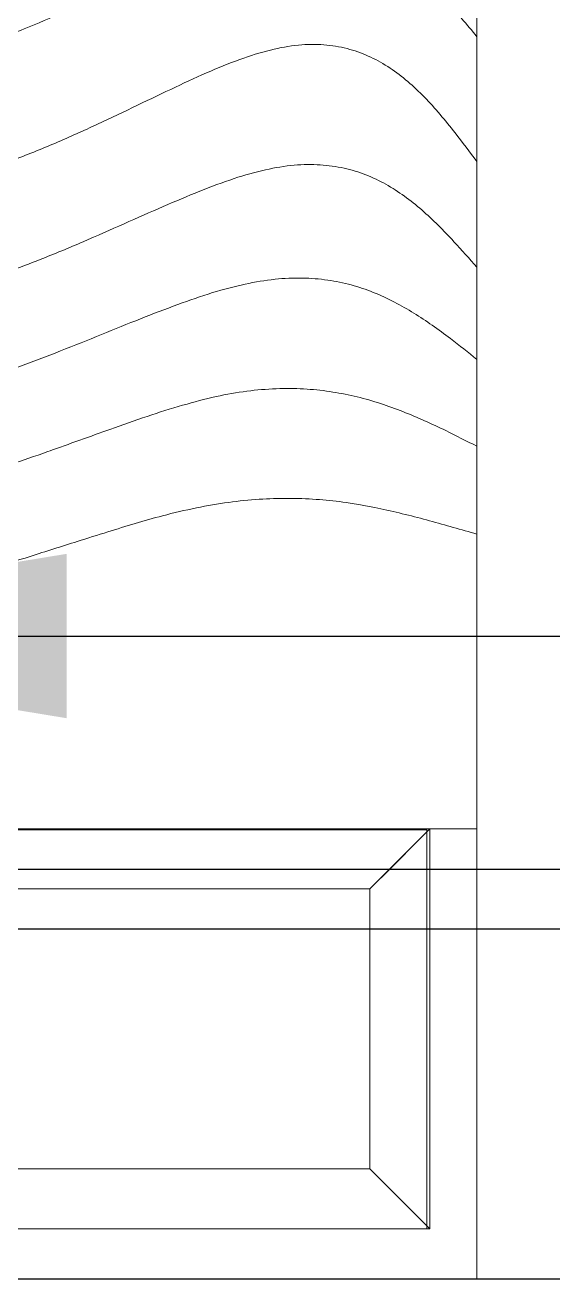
# Model space of a CAD drawing. Header units: centimetres. Extents: x 2 to 137806, y -77553 to 10.
# Drawn here: x 135479.1 to 135531.9, y -76489.8 to -76364.3 of the extents above; entities that cross this region are included whole.
import ezdxf

# ---------------------------------------------------------------- set-up
doc = ezdxf.new("R2010")
doc.units = ezdxf.units.CM
doc.header["$LTSCALE"] = 40
doc.header["$MEASUREMENT"] = 0
doc.layers.add('PDF4_Geometry', color=7, linetype='Continuous')
doc.layers.add('WALL', color=7, linetype='Continuous')
doc.styles.get("Standard").update_dxf_attribs({"font": 'arialbd.ttf'})
doc.dimstyles.get("Standard").update_dxf_attribs({"dimtxt": 35, "dimasz": 10, "dimexe": 0.18, "dimexo": 0.0625, "dimgap": 0.09, "dimtad": 0, "dimtih": 1, "dimtoh": 1, "dimdec": 0, "dimzin": 0, "dimdsep": 46, "dimtxsty": 'Standard', "dimcen": 0.09, "dimadec": 0, "dimazin": 0, "dimtfac": 1, "dimtdec": 0, "dimtofl": 0, "dimtmove": 0, "dimatfit": 3, "dimfxl": 1, "dimtolj": 1, "dimtzin": 0, "dimarcsym": 0})

msp = doc.modelspace()

# ---------------------------------------------------------------- linework, layer by layer
at = {"layer": 'PDF4_Geometry', "color": 252, "lineweight": 5, "true_color": 0x888888}
for points in [[(135274.31, -76489.75), (135524.3, -76489.75), (135524.3, -76302.83, 0.000064)], [(135501.8, -76325.3, 0.033566), (135499.22, -76325.27, 0.03734), (135496.67, -76325.6, 0.034957), (135494.13, -76326.32, 0.023597), (135491.58, -76327.38, 0.014014), (135488.97, -76328.7, 0.004946), (135486.27, -76330.2, -0.002598), (135483.43, -76331.79, -0.009003), (135480.41, -76333.39, -0.014554), (135477.17, -76334.91, -0.017155), (135474.3, -76336.05), (135474.3, -76444.74), (135524.3, -76444.74), (135524.3, -76334.93, 0.011013), (135521.72, -76333.3, 0.004377), (135519.06, -76331.75, 0.007049), (135516.4, -76330.29, 0.010081), (135513.75, -76328.94, 0.013417), (135511.09, -76327.75, 0.017227), (135508.44, -76326.74, 0.021558), (135505.8, -76325.97, 0.014321), (135503.79, -76325.52)], [(135478.07, -76350.36, 0.013731), (135481.81, -76348.69, 0.008639), (135485.35, -76346.91, 0.003068), (135488.69, -76345.14, -0.003334), (135491.85, -76343.46, -0.01117), (135494.84, -76341.98, -0.021238), (135497.69, -76340.79, -0.033596), (135500.41, -76339.98, -0.040043), (135503.01, -76339.62, -0.03973), (135505.52, -76339.67, -0.036731), (135507.94, -76340.09, -0.032022), (135510.28, -76340.85, -0.02668), (135512.56, -76341.89, -0.021321), (135514.78, -76343.17, -0.011366), (135516.72, -76344.47, -0.013327), (135518.63, -76345.89, -0.008717), (135520.72, -76347.61, -0.007259), (135524.3, -76350.79), (135524.3, -76489.75), (135274.31, -76489.75)], [(135505.78, -76353.49, 0.040629), (135503.16, -76353.87, 0.030579), (135500.37, -76354.71, 0.017708), (135497.95, -76355.67, 0.006571), (135495.41, -76356.86, 0.005613), (135491.49, -76358.81, -0.002189), (135487.1, -76361.02, -0.007859), (135482.99, -76362.99, -0.012042), (135479, -76364.71, -0.012739), (135474.3, -76366.43), (135474.3, -76444.78), (135519.3, -76444.78), (135519.3, -76484.75), (135279.31, -76484.75)], [(135274.31, -76489.75), (135524.3, -76489.75), (135524.3, -76365.49, 0.006179), (135521.27, -76361.92, 0.01256), (135519.41, -76359.91, 0.01676), (135517.67, -76358.22, 0.012342), (135516.28, -76357.03)], [(135477.74, -76377.88, 0.012006), (135482.13, -76376.12, 0.007668), (135486.33, -76374.24, 0.003148), (135490.34, -76372.34, -0.002005), (135494.13, -76370.53, -0.008322), (135497.68, -76368.92, -0.01693), (135500.98, -76367.62, -0.028856), (135504.01, -76366.73, -0.038198), (135506.78, -76366.3, -0.042611), (135509.29, -76366.33, -0.044046), (135511.58, -76366.75, -0.04182), (135513.67, -76367.54, -0.036627), (135515.6, -76368.62, -0.029895), (135517.38, -76369.97, -0.022963), (135519.04, -76371.53, -0.01647), (135520.61, -76373.26, -0.010504), (135522.11, -76375.1, -0.0042), (135524.3, -76377.98), (135524.3, -76489.75), (135274.31, -76489.75)], [(135274.31, -76489.75), (135524.3, -76489.75), (135524.3, -76388.55, 0.004357), (135522, -76385.99, 0.010577), (135520.42, -76384.35, 0.016559), (135518.78, -76382.82, 0.022746), (135517.04, -76381.44, 0.028996), (135515.19, -76380.25, 0.03448), (135513.18, -76379.31, 0.038106), (135511, -76378.64, 0.039107), (135508.62, -76378.31, 0.037399), (135506.02, -76378.34, 0.03313), (135503.15, -76378.8, 0.025785), (135499.99, -76379.68, 0.015134), (135496.57, -76380.94, 0.007528), (135492.9, -76382.48, 0.001812), (135488.99, -76384.2, -0.002886), (135484.89, -76386, -0.007056), (135480.59, -76387.78, -0.010389), (135474.3, -76390.08), (135474.3, -76444.81), (135519.3, -76444.81), (135519.3, -76484.75), (135279.31, -76484.75)], [(135279.31, -76484.75), (135519.3, -76484.75), (135519.3, -76444.83), (135474.3, -76444.83), (135474.3, -76399.92, 0.010079), (135478.36, -76398.54, 0.006487), (135482.63, -76396.92, 0.002643), (135486.73, -76395.28, -0.001629), (135490.65, -76393.7, -0.006699), (135494.36, -76392.28, -0.013226), (135497.85, -76391.09, -0.022169), (135501.11, -76390.24, -0.027229), (135504.1, -76389.75, -0.030116), (135506.83, -76389.63, -0.031251), (135509.37, -76389.84, -0.030625), (135511.73, -76390.32, -0.028307), (135513.93, -76391.06, -0.025569), (135516.04, -76392.03, -0.01857), (135518, -76393.14, -0.015015), (135519.82, -76394.35, -0.009724), (135521.64, -76395.68, -0.003954), (135524.3, -76397.78), (135524.3, -76489.75), (135274.31, -76489.75)], [(135464.65, -76411.79, 0.025451), (135473.38, -76409.62, 0.01065), (135480.86, -76407.17, 0.001472), (135481.84, -76406.82, 0.000187), (135488.04, -76404.6, -0.005774), (135491.76, -76403.31, -0.011697), (135495.29, -76402.23, -0.017125), (135498.61, -76401.4, -0.021979), (135501.66, -76400.9, -0.022829), (135504.57, -76400.69, -0.023281), (135507.3, -76400.74, -0.022618), (135509.87, -76401.03, -0.02085), (135512.32, -76401.52, -0.018554), (135514.65, -76402.18, -0.015279), (135516.89, -76402.99, -0.01164), (135519.06, -76403.9, -0.00777), (135521.17, -76404.89, -0.002785), (135524.3, -76406.46), (135524.3, -76489.75), (135274.31, -76489.75)], [(135510.88, -76412.04, 0.015059), (135508.21, -76411.77, 0.033337), (135502.52, -76411.76, 0.017157), (135499.46, -76412.07, 0.016799), (135496.23, -76412.62, 0.01414), (135492.83, -76413.41, 0.010112), (135487.37, -76415.02, 0.000782), (135484.31, -76415.98, 0.001085), (135479.6, -76417.47, -0.010944), (135471.3, -76419.93, -0.022865), (135462.6, -76421.87)], [(135307.1, -76413.76, 0.015014), (135298.45, -76414.89, 0.008407), (135289.08, -76416.56, 0.003066), (135279.75, -76418.43, 0.007055), (135274.31, -76419.63), (135274.31, -76489.75), (135524.3, -76489.75), (135524.3, -76415.25, 0.001585), (135519.56, -76413.91, 0.017083), (135514.68, -76412.72)]]:
    msp.add_lwpolyline(points, format="xyb", dxfattribs=at)
for points in [[(135524.3, -76318.7), (135524.3, -76489.75), (135274.31, -76489.75)], [(135279.31, -76484.75), (135519.3, -76484.75), (135519.3, -76444.76), (135474.3, -76444.76), (135474.3, -76351.77), (135475.27, -76351.45)], [(135279.31, -76484.75), (135519.3, -76484.75), (135519.3, -76444.75), (135474.3, -76444.75)], [(135513.57, -76450.74), (135513.57, -76478.75), (135285.58, -76478.75), (135285.58, -76450.74), (135279.58, -76444.74), (135279.58, -76484.75), (135285.58, -76478.75), (135513.57, -76478.75), (135519.57, -76484.75), (135519.57, -76444.74), (135514.7, -76449.62)], [(135519.57, -76444.74), (135524.3, -76444.74)], [(135513.57, -76450.74), (135285.58, -76450.74), (135285.58, -76460.54)], [(135513.57, -76468.19), (135513.57, -76478.75), (135519.57, -76484.75), (135279.58, -76484.75), (135282.26, -76482.07)]]:
    msp.add_lwpolyline(points, dxfattribs=at)
for points in [[(135524.3, -76489.75), (135274.31, -76489.75), (135274.31, -76444.74), (135279.31, -76444.74), (135279.31, -76484.75), (135519.3, -76484.75), (135519.3, -76444.74), (135524.3, -76444.74)], [(135279.31, -76484.75), (135519.3, -76484.75), (135519.3, -76444.84), (135279.31, -76444.84)], [(135519.57, -76444.74), (135513.57, -76450.74), (135285.58, -76450.74), (135279.58, -76444.74)]]:
    msp.add_lwpolyline(points, close=True, dxfattribs=at)
msp.add_open_spline([(135514.68, -76412.72), (135513.01, -76412.38), (135511.75, -76412.15), (135510.88, -76412.04)], degree=3, dxfattribs=at)
msp.add_open_spline([(135514.68, -76412.72), (135513.01, -76412.38), (135511.75, -76412.15), (135510.88, -76412.04)], degree=3, dxfattribs=at)
at = {"layer": 'WALL'}
msp.add_line((135094.05, -76489.75), (135854.05, -76489.75), dxfattribs=at)
at = {"layer": 'WALL', "color": 30, "true_color": 0xf8991e}
msp.add_lwpolyline([(135102.05, -76454.75), (135102.05, -76489.75), (135096.05, -76489.75), (135096.05, -76451.75, -0.414214), (135099.05, -76448.75), (135849.05, -76448.75, -0.414214), (135852.05, -76451.75), (135852.05, -76489.75), (135846.05, -76489.75), (135846.05, -76454.75)], format="xyb", close=True, dxfattribs=at)

# ---------------------------------------------------------------- leaders
at = {"layer": 'WALL'}
msp.add_leader([(135433.23, -76425.44), (136360.98, -76425.44)], dimstyle='Standard', override={"dimasz": 50, "dimgap": 0.09, "dimtad": 0}, dxfattribs=at)

doc.saveas('drawing.dxf')
